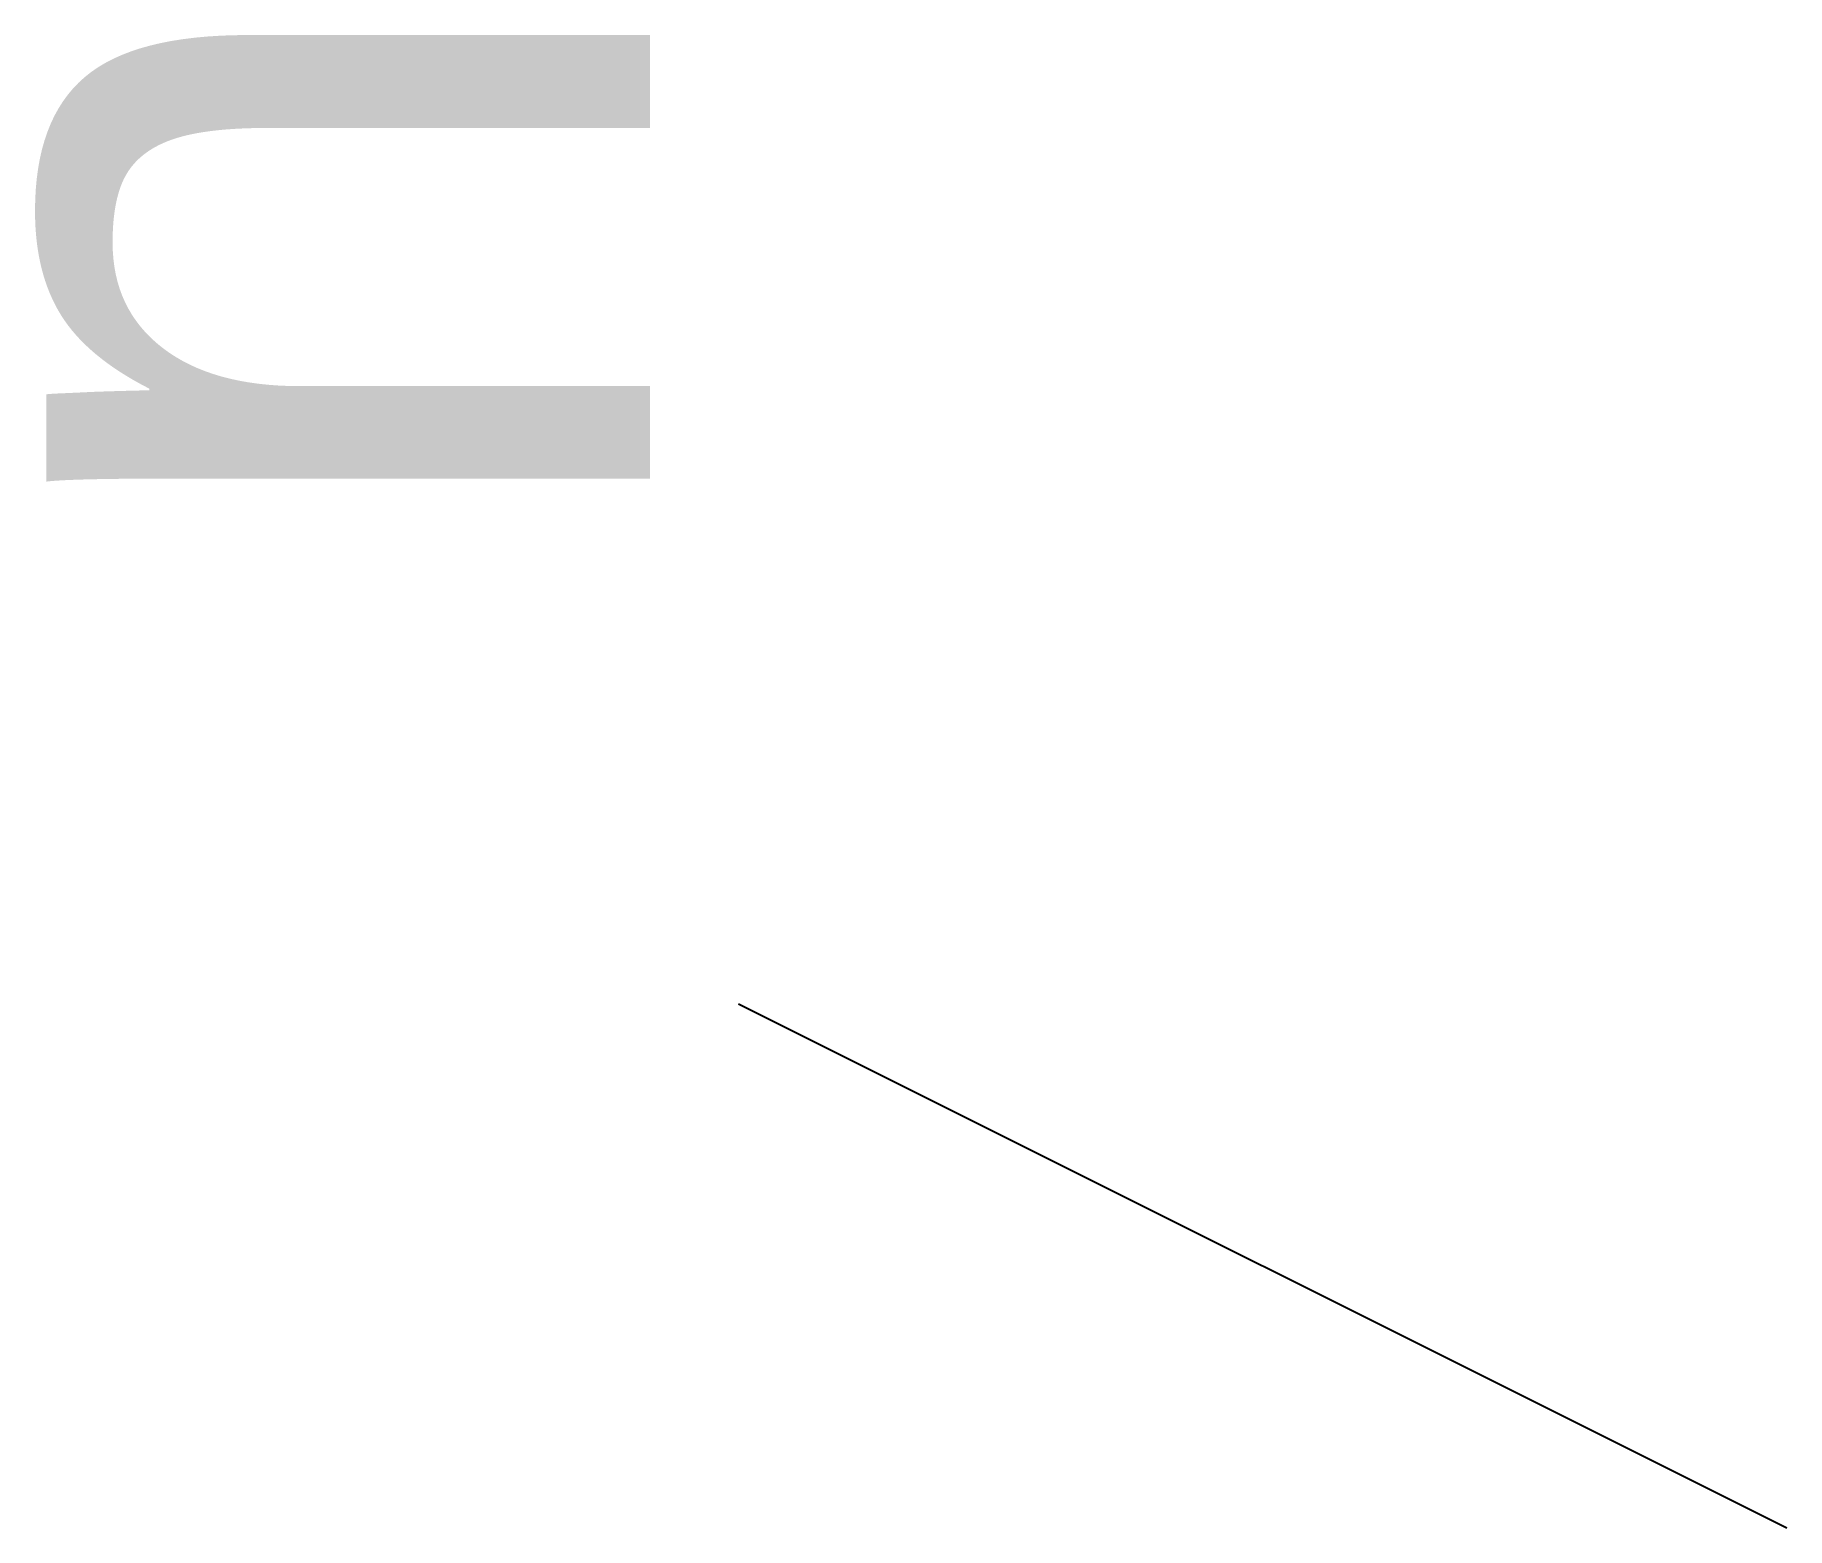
# Model space of a CAD drawing. Extents: x -4.68 to 2, y -1 to 4.7.
import ezdxf

# ---------------------------------------------------------------- set-up
doc = ezdxf.new("R2010")
doc.units = 0
doc.layers.get('0').update_dxf_attribs({"linetype": 'CONTINUOUS'})

msp = doc.modelspace()

# ---------------------------------------------------------------- linework, layer by layer
at = {"color": 0}
msp.add_line((-2, 1), (2, -1), dxfattribs=at)

# ---------------------------------------------------------------- texts
msp.add_text('n', height=3, rotation=90, dxfattribs=at).set_placement((-2.3377, 2.7265))

doc.saveas('drawing.dxf')
